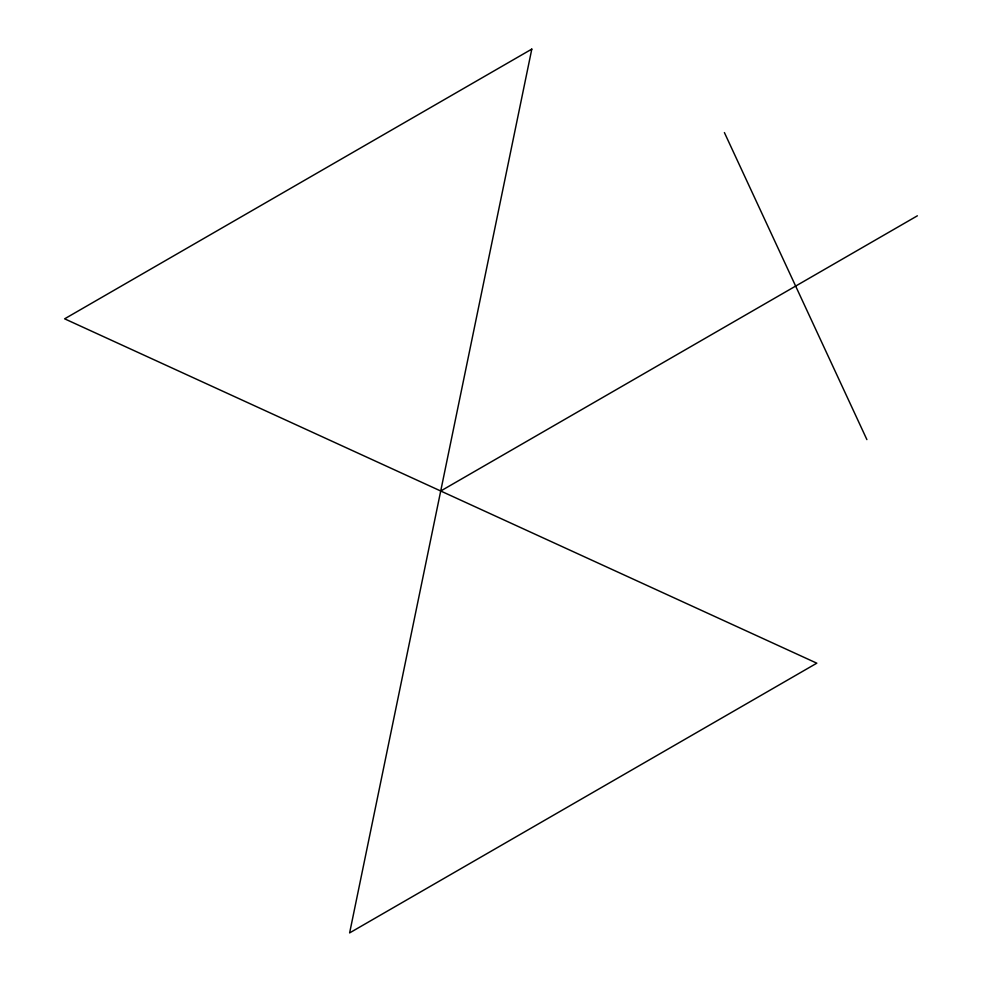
<?xml version="1.0" encoding="UTF-8"?>
<svg xmlns="http://www.w3.org/2000/svg" width="982" height="982" viewBox="0 0 982 982"><rect width="100%" height="100%" fill="white"/><g stroke="black" fill="none" stroke-linecap="round" stroke-linejoin="round"><path stroke-width="1.47" d="M440.722 491L917.372 215.807M724.397 132.57L866.897 439.605M531.802 49.1L349.629 932.9L816.803 663.181L64.628 318.819L531.802 49.1"/></g></svg>
